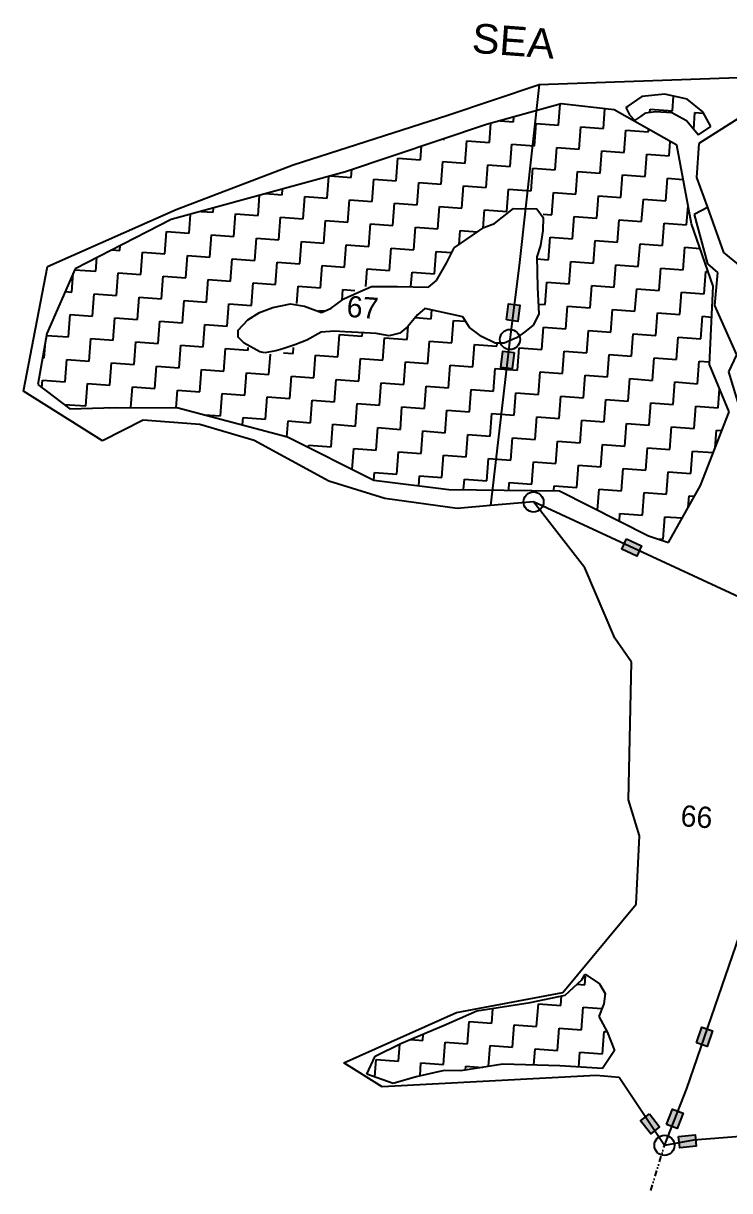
# Model space of a CAD drawing. Header units: metres. Extents: x 317417 to 320594, y 1863773 to 1867597.
# Drawn here: x 317651 to 318246, y 1863843 to 1864827 of the extents above; entities that cross this region are included whole.
import ezdxf

# ---------------------------------------------------------------- set-up
doc = ezdxf.new("R2010")
doc.units = ezdxf.units.M
doc.header["$MEASUREMENT"] = 0
doc.linetypes.add('DIVIDE', pattern=[1.25, 0.5, -0.25, 0, -0.25, 0, -0.25])
for name, color, linetype in [('POLY_HATCH', 12, 'Continuous'), ('POLY_PARCEL', 6, 'Continuous'), ('TEXT_MAPOUT', 7, 'Continuous'), ('TEXT_PARCEL', 7, 'Continuous'), ('V_BOUND_LINE', 7, 'Continuous'), ('V_DIVIDE_LINE', 7, 'DIVIDE')]:
    doc.layers.add(name, color=color, linetype=linetype)
doc.styles.get("Standard").update_dxf_attribs({"font": 'arial.ttf'})
doc.styles.add('TEXT_MAP', font='')
doc.styles.get('TEXT_MAP').set_extended_font_data('Kruti Dev 050')

msp = doc.modelspace()

# ---------------------------------------------------------------- hatches: boundary and pattern name
for points in [[(318068.97, 1864589.78), (318059.45, 1864590.96), (318057.75, 1864577.2), (318067.27, 1864576.02)], [(318052.96, 1864537.21), (318062.49, 1864536.09), (318064.11, 1864549.86), (318054.58, 1864550.98)], [(318167.42, 1864378.15), (318171.46, 1864386.85), (318158.88, 1864392.68), (318154.84, 1864383.98)], [(318231.23, 1863977.81), (318222.16, 1863980.93), (318217.66, 1863967.82), (318226.73, 1863964.7)], [(318206.38, 1863908.53), (318197.39, 1863911.89), (318192.53, 1863898.91), (318201.52, 1863895.55)], [(318179.16, 1863891.17), (318186.68, 1863897.13), (318178.06, 1863908), (318170.55, 1863902.04)], [(318217.39, 1863880.72), (318216.47, 1863890.26), (318202.67, 1863888.93), (318203.59, 1863879.38)]]:
    msp.add_hatch(color=256).paths.add_polyline_path(points)

# ---------------------------------------------------------------- linework, layer by layer
for points in [[(318057.75, 1864577.2), (318059.45, 1864590.96), (318068.97, 1864589.78), (318067.27, 1864576.02)], [(318064.11, 1864549.86), (318062.49, 1864536.09), (318052.96, 1864537.21), (318054.58, 1864550.98)], [(318158.88, 1864392.68), (318171.46, 1864386.85), (318167.42, 1864378.15), (318154.84, 1864383.98)], [(318217.66, 1863967.82), (318222.16, 1863980.93), (318231.23, 1863977.81), (318226.73, 1863964.7)], [(318192.53, 1863898.91), (318197.39, 1863911.89), (318206.38, 1863908.53), (318201.52, 1863895.55)], [(318178.06, 1863908), (318186.68, 1863897.13), (318179.16, 1863891.17), (318170.55, 1863902.04)], [(318202.67, 1863888.93), (318216.47, 1863890.26), (318217.39, 1863880.72), (318203.59, 1863879.38)]]:
    msp.add_lwpolyline(points, close=True)
for centre in [(318060.55, 1864560.74), (318080.42, 1864423.79), (318190.7, 1863881.39)]:
    msp.add_circle(centre, 8.48)
at = {"layer": 'POLY_HATCH'}
for p, q in [((318171.7, 1864765.71), (318158.31, 1864756.34)), ((318190.97, 1864767.5), (318171.7, 1864765.71)), ((318209.78, 1864763.24), (318190.97, 1864767.5)), ((318103.67, 1864759.54), (318040.91, 1864742.06)), ((318148.26, 1864754.33), (318103.67, 1864759.54)), ((318158.31, 1864756.34), (318161.24, 1864750.05)), ((318223.12, 1864752.6), (318209.78, 1864763.24)), ((318201.17, 1864724.46), (318148.26, 1864754.33)), ((318161.24, 1864750.05), (318165.72, 1864745.43)), ((318165.72, 1864745.43), (318170.79, 1864748.63)), ((318170.79, 1864748.63), (318174.96, 1864751.89)), ((318174.96, 1864751.89), (318183.28, 1864753.06)), ((318183.28, 1864753.06), (318196.97, 1864752.04)), ((318196.97, 1864752.04), (318209.17, 1864745.42)), ((318209.17, 1864745.42), (318219.53, 1864733.21)), ((318229.9, 1864740.31), (318223.12, 1864752.6)), ((318040.91, 1864742.06), (317922, 1864702.17)), ((318219.53, 1864733.21), (318229.9, 1864740.31)), ((318213.37, 1864658.38), (318201.17, 1864724.46)), ((317922, 1864702.17), (317775.17, 1864661.82)), ((318054.38, 1864663.87), (318063.63, 1864671.29)), ((318063.63, 1864671.29), (318083.32, 1864670.99)), ((318083.32, 1864670.99), (318088.58, 1864663.65)), ((317775.17, 1864661.82), (317694.16, 1864620.38)), ((318038.65, 1864655.18), (318047.61, 1864658.57)), ((318047.61, 1864658.57), (318054.38, 1864663.87)), ((318088.58, 1864663.65), (318088.34, 1864652.65)), ((318231.63, 1864605.76), (318213.37, 1864658.38)), ((318013.59, 1864637.92), (318038.65, 1864655.18)), ((318088.34, 1864652.65), (318086.25, 1864640.05)), ((318007.46, 1864625.62), (318013.59, 1864637.92)), ((318086.25, 1864640.05), (318083.21, 1864630.43)), ((318083.21, 1864630.43), (318083.63, 1864604.89)), ((317694.16, 1864620.38), (317670.47, 1864565.82)), ((317998.81, 1864610.61), (318007.46, 1864625.62)), ((317991.99, 1864604.74), (317998.81, 1864610.61)), ((317920.51, 1864594.98), (317932.52, 1864600.47)), ((317932.52, 1864600.47), (317943.9, 1864605.42)), ((317943.9, 1864605.42), (317965.95, 1864605.52)), ((317965.95, 1864605.52), (317991.99, 1864604.74)), ((318083.63, 1864604.89), (318084.85, 1864582.2)), ((318228.62, 1864539.55), (318231.63, 1864605.76)), ((317849.48, 1864583.45), (317860.82, 1864587.83)), ((317860.82, 1864587.83), (317875.54, 1864590.79)), ((317875.54, 1864590.79), (317887.57, 1864588.74)), ((317887.57, 1864588.74), (317901.69, 1864583.63)), ((317910.06, 1864587.07), (317920.51, 1864594.98)), ((317839.74, 1864577.22), (317849.48, 1864583.45)), ((317901.69, 1864583.63), (317910.06, 1864587.07)), ((317982.74, 1864581.67), (317974.47, 1864571.85)), ((317988.93, 1864587), (317982.74, 1864581.67)), ((318020.89, 1864579.99), (317988.93, 1864587)), ((318026.59, 1864570.88), (318020.89, 1864579.99)), ((318084.85, 1864582.2), (318080.08, 1864572.7)), ((317831.56, 1864568.55), (317839.74, 1864577.22)), ((317831.7, 1864562.75), (317831.56, 1864568.55)), ((317912.69, 1864567.74), (317901.6, 1864566.83)), ((317921.34, 1864567.1), (317912.69, 1864567.74)), ((317974.47, 1864571.85), (317967.65, 1864565.98)), ((318036.46, 1864563.19), (318026.59, 1864570.88)), ((318080.08, 1864572.7), (318072.69, 1864566.87)), ((317670.47, 1864565.82), (317662.83, 1864522.72)), ((317836.55, 1864557.75), (317831.7, 1864562.75)), ((317849.92, 1864550.38), (317836.55, 1864557.75)), ((317889.51, 1864560.19), (317879.36, 1864556.31)), ((317901.6, 1864566.83), (317889.51, 1864560.19)), ((317938.11, 1864566.44), (317921.34, 1864567.1)), ((317947.91, 1864565.71), (317938.11, 1864566.44)), ((317958.79, 1864563.74), (317947.91, 1864565.71)), ((317967.65, 1864565.98), (317958.79, 1864563.74)), ((318048.23, 1864557.68), (318036.46, 1864563.19)), ((318065.96, 1864562.16), (318055.77, 1864557.7)), ((318072.69, 1864566.87), (318065.96, 1864562.16)), ((317853.92, 1864549.5), (317849.92, 1864550.38)), ((317863.32, 1864551.13), (317853.92, 1864549.5)), ((317869.26, 1864553), (317863.32, 1864551.13)), ((317879.36, 1864556.31), (317869.26, 1864553)), ((318055.77, 1864557.7), (318048.23, 1864557.68)), ((318245.3, 1864499.71), (318228.62, 1864539.55)), ((317662.83, 1864522.72), (317689.83, 1864502.37)), ((317689.83, 1864502.37), (317727.92, 1864503.34)), ((317727.92, 1864503.34), (317781.13, 1864503.18)), ((317781.13, 1864503.18), (317873.08, 1864478.63)), ((318221.04, 1864437.6), (318245.3, 1864499.71)), ((317873.08, 1864478.63), (317945.77, 1864442.23)), ((317945.77, 1864442.23), (318009.18, 1864434.35)), ((318009.18, 1864434.35), (318102.23, 1864433.13)), ((318102.23, 1864433.13), (318177.35, 1864395.28)), ((318194.04, 1864389.61), (318221.04, 1864437.6)), ((318177.35, 1864395.28), (318194.04, 1864389.61)), ((318107.11, 1864008.01), (318120.99, 1864021.03)), ((318120.99, 1864021.03), (318123.83, 1864025.63)), ((318123.83, 1864025.63), (318135.94, 1864017.42)), ((318135.94, 1864017.42), (318140.73, 1864009.36)), ((318077.57, 1864001.93), (318107.11, 1864008.01)), ((318140.73, 1864009.36), (318139.52, 1864000.79)), ((318032.54, 1863994.69), (318077.57, 1864001.93)), ((318139.52, 1864000.79), (318135.45, 1863990.12)), ((318004.46, 1863982.34), (318032.54, 1863994.69)), ((318135.45, 1863990.12), (318142.38, 1863977.1)), ((317969.25, 1863967.44), (318004.46, 1863982.34)), ((317947.06, 1863956.58), (317969.25, 1863967.44)), ((318142.38, 1863977.1), (318148.73, 1863961.43)), ((318148.73, 1863961.43), (318138.55, 1863946.21)), ((317939.97, 1863941.52), (317947.06, 1863956.58)), ((318054.43, 1863949.76), (318019.15, 1863944.11)), ((318102.68, 1863948.29), (318054.43, 1863949.76)), ((318138.55, 1863946.21), (318102.68, 1863948.29)), ((317962.3, 1863933.51), (317939.97, 1863941.52)), ((317981.41, 1863939.21), (317962.3, 1863933.51)), ((318005.12, 1863944.57), (317981.41, 1863939.21)), ((318019.15, 1863944.11), (318005.12, 1863944.57))]:
    msp.add_line(p, q, dxfattribs=at)
at = {"layer": 'POLY_HATCH', "linetype": 'Continuous'}
for p, q in [((318197.48, 1864753.44), (318198.4, 1864765.81)), ((318101.44, 1864741.55), (318102.76, 1864759.29)), ((318139.3, 1864738.73), (318140.52, 1864755.24)), ((318158.32, 1864756.35), (318159.63, 1864756.25)), ((318159.63, 1864756.25), (318159.71, 1864757.32)), ((318178.37, 1864752.37), (318178.55, 1864754.85)), ((318178.55, 1864754.85), (318197.48, 1864753.44)), ((318052.2, 1864745.2), (318063.59, 1864744.36)), ((318063.59, 1864744.36), (318063.9, 1864748.46)), ((318215.37, 1864738.12), (318216.4, 1864752.04)), ((318216.4, 1864752.04), (318223.73, 1864751.49)), ((318043.26, 1864726.84), (318044.47, 1864743.05)), ((318081.11, 1864724.03), (318082.52, 1864742.95)), ((318082.52, 1864742.95), (318101.44, 1864741.55)), ((318118.96, 1864721.21), (318120.37, 1864740.14)), ((318120.37, 1864740.14), (318139.3, 1864738.73)), ((318156.82, 1864718.4), (318158.22, 1864737.33)), ((318158.22, 1864737.33), (318177.15, 1864735.92)), ((318177.15, 1864735.92), (318177.3, 1864737.94)), ((318004.19, 1864729.74), (318005.41, 1864729.65)), ((318005.41, 1864729.65), (318005.45, 1864730.16)), ((318022.93, 1864709.32), (318024.34, 1864728.24)), ((318024.34, 1864728.24), (318043.26, 1864726.84)), ((318060.78, 1864706.51), (318062.19, 1864725.43)), ((318062.19, 1864725.43), (318081.11, 1864724.03)), ((318194.67, 1864715.59), (318195.56, 1864727.63)), ((317985.08, 1864712.13), (317985.93, 1864723.62)), ((318098.63, 1864703.69), (318100.04, 1864722.62)), ((318100.04, 1864722.62), (318118.96, 1864721.21)), ((318136.48, 1864700.88), (318137.89, 1864719.81)), ((318137.89, 1864719.81), (318156.82, 1864718.4)), ((318174.34, 1864698.07), (318175.74, 1864717)), ((318175.74, 1864717), (318194.67, 1864715.59)), ((317964.75, 1864694.61), (317966.15, 1864713.54)), ((317966.15, 1864713.54), (317985.08, 1864712.13)), ((318002.6, 1864691.8), (318004, 1864710.72)), ((318004, 1864710.72), (318022.93, 1864709.32)), ((318040.45, 1864688.99), (318041.86, 1864707.91)), ((318041.86, 1864707.91), (318060.78, 1864706.51)), ((317906.56, 1864679.9), (317907.93, 1864698.3)), ((317909.44, 1864698.72), (317926.9, 1864697.42)), ((317926.9, 1864697.42), (317927.38, 1864703.97)), ((317944.42, 1864677.09), (317945.82, 1864696.02)), ((317945.82, 1864696.02), (317964.75, 1864694.61)), ((318078.3, 1864686.17), (318079.71, 1864705.1)), ((318079.71, 1864705.1), (318098.63, 1864703.69)), ((318116.15, 1864683.36), (318117.56, 1864702.29)), ((318117.56, 1864702.29), (318136.48, 1864700.88)), ((318154, 1864680.55), (318155.41, 1864699.48)), ((318155.41, 1864699.48), (318174.34, 1864698.07)), ((318191.86, 1864677.74), (318193.26, 1864696.67)), ((318193.26, 1864696.67), (318206.48, 1864695.68)), ((317868.71, 1864682.71), (317869.08, 1864687.62)), ((317982.27, 1864674.28), (317983.67, 1864693.2)), ((317983.67, 1864693.2), (318002.6, 1864691.8)), ((318020.12, 1864671.47), (318021.52, 1864690.39)), ((318021.52, 1864690.39), (318040.45, 1864688.99)), ((318057.97, 1864668.65), (318059.38, 1864687.58)), ((318059.38, 1864687.58), (318078.3, 1864686.17)), ((317848.38, 1864665.19), (317849.65, 1864682.29)), ((317854.93, 1864683.74), (317868.71, 1864682.71)), ((317886.23, 1864662.38), (317887.64, 1864681.31)), ((317887.64, 1864681.31), (317906.56, 1864679.9)), ((317924.08, 1864659.57), (317925.49, 1864678.5)), ((317925.49, 1864678.5), (317944.42, 1864677.09)), ((318095.82, 1864665.84), (318097.23, 1864684.77)), ((318097.23, 1864684.77), (318116.15, 1864683.36)), ((318133.67, 1864663.03), (318135.08, 1864681.96)), ((318135.08, 1864681.96), (318154, 1864680.55)), ((318171.52, 1864660.22), (318172.93, 1864679.15)), ((318172.93, 1864679.15), (318191.86, 1864677.74)), ((317790.2, 1864650.48), (317791.37, 1864666.27)), ((317800.42, 1864668.76), (317810.53, 1864668)), ((317810.53, 1864668), (317810.8, 1864671.61)), ((317828.05, 1864647.67), (317829.46, 1864666.6)), ((317829.46, 1864666.6), (317848.38, 1864665.19)), ((317961.94, 1864656.76), (317963.34, 1864675.68)), ((317963.34, 1864675.68), (317982.27, 1864674.28)), ((317999.79, 1864653.95), (318001.19, 1864672.87)), ((318001.19, 1864672.87), (318020.12, 1864671.47)), ((318037.9, 1864654.66), (318039.04, 1864670.06)), ((318039.04, 1864670.06), (318057.97, 1864668.65)), ((318088.64, 1864666.38), (318095.82, 1864665.84)), ((318209.38, 1864657.41), (318210.57, 1864673.52)), ((317865.9, 1864644.86), (317867.31, 1864663.79)), ((317867.31, 1864663.79), (317886.23, 1864662.38)), ((317903.75, 1864642.05), (317905.16, 1864660.98)), ((317905.16, 1864660.98), (317924.08, 1864659.57)), ((317941.6, 1864639.24), (317943.01, 1864658.16)), ((317943.01, 1864658.16), (317961.94, 1864656.76)), ((318113.34, 1864645.51), (318114.75, 1864664.44)), ((318114.75, 1864664.44), (318133.67, 1864663.03)), ((318151.19, 1864642.7), (318152.6, 1864661.63)), ((318152.6, 1864661.63), (318171.52, 1864660.22)), ((318189.04, 1864639.89), (318190.45, 1864658.81)), ((318190.45, 1864658.81), (318209.38, 1864657.41)), ((317769.87, 1864632.96), (317771.27, 1864651.89)), ((317771.27, 1864651.89), (317790.2, 1864650.48)), ((317807.72, 1864630.15), (317809.12, 1864649.08)), ((317809.12, 1864649.08), (317828.05, 1864647.67)), ((317979.46, 1864636.43), (317980.86, 1864655.35)), ((317980.86, 1864655.35), (317999.79, 1864653.95)), ((318017.84, 1864640.85), (318018.71, 1864652.54)), ((318018.71, 1864652.54), (318033.25, 1864651.46)), ((318093.01, 1864627.99), (318094.42, 1864646.92)), ((318094.42, 1864646.92), (318113.34, 1864645.51)), ((317732.02, 1864635.78), (317732.32, 1864639.9)), ((317845.57, 1864627.34), (317846.98, 1864646.27)), ((317846.98, 1864646.27), (317865.9, 1864644.86)), ((317883.42, 1864624.53), (317884.83, 1864643.46)), ((317884.83, 1864643.46), (317903.75, 1864642.05)), ((317921.27, 1864621.72), (317922.68, 1864640.64)), ((317922.68, 1864640.64), (317941.6, 1864639.24)), ((317959.12, 1864618.91), (317960.53, 1864637.83)), ((317960.53, 1864637.83), (317979.46, 1864636.43)), ((318130.86, 1864625.18), (318132.27, 1864644.11)), ((318132.27, 1864644.11), (318151.19, 1864642.7)), ((318168.71, 1864622.37), (318170.12, 1864641.29)), ((318170.12, 1864641.29), (318189.04, 1864639.89)), ((318206.56, 1864619.56), (318207.97, 1864638.48)), ((318207.97, 1864638.48), (318220.6, 1864637.54)), ((317711.68, 1864618.26), (317712.54, 1864629.78)), ((317725.25, 1864636.28), (317732.02, 1864635.78)), ((317749.54, 1864615.44), (317750.94, 1864634.37)), ((317750.94, 1864634.37), (317769.87, 1864632.96)), ((317787.39, 1864612.63), (317788.79, 1864631.56)), ((317788.79, 1864631.56), (317807.72, 1864630.15)), ((317825.24, 1864609.82), (317826.64, 1864628.75)), ((317826.64, 1864628.75), (317845.57, 1864627.34)), ((317996.98, 1864616.09), (317998.38, 1864635.02)), ((317998.38, 1864635.02), (318011.66, 1864634.03)), ((318083.24, 1864628.72), (318093.01, 1864627.99)), ((317693.82, 1864619.58), (317711.68, 1864618.26)), ((317729.2, 1864597.92), (317730.61, 1864616.85)), ((317730.61, 1864616.85), (317749.54, 1864615.44)), ((317863.09, 1864607.01), (317864.5, 1864625.94)), ((317864.5, 1864625.94), (317883.42, 1864624.53)), ((317900.94, 1864604.2), (317902.35, 1864623.12)), ((317902.35, 1864623.12), (317921.27, 1864621.72)), ((317939.09, 1864605.4), (317940.2, 1864620.31)), ((317940.2, 1864620.31), (317959.12, 1864618.91)), ((317977.16, 1864605.57), (317978.05, 1864617.5)), ((317978.05, 1864617.5), (317996.98, 1864616.09)), ((318110.53, 1864607.66), (318111.94, 1864626.59)), ((318111.94, 1864626.59), (318130.86, 1864625.18)), ((318148.38, 1864604.85), (318149.79, 1864623.77)), ((318149.79, 1864623.77), (318168.71, 1864622.37)), ((318186.23, 1864602.04), (318187.64, 1864620.96)), ((318187.64, 1864620.96), (318206.56, 1864619.56)), ((318224.08, 1864599.23), (318225.49, 1864618.15)), ((318225.49, 1864618.15), (318227.38, 1864618.01)), ((317691.35, 1864600.74), (317692.53, 1864616.62)), ((317767.06, 1864595.11), (317768.46, 1864614.04)), ((317768.46, 1864614.04), (317787.39, 1864612.63)), ((317804.91, 1864592.3), (317806.31, 1864611.23)), ((317806.31, 1864611.23), (317825.24, 1864609.82)), ((317842.76, 1864589.49), (317844.16, 1864608.42)), ((317844.16, 1864608.42), (317863.09, 1864607.01)), ((318090.2, 1864590.14), (318091.6, 1864609.07)), ((318091.6, 1864609.07), (318110.53, 1864607.66)), ((317685.81, 1864601.15), (317691.35, 1864600.74)), ((317708.87, 1864580.4), (317710.28, 1864599.33)), ((317710.28, 1864599.33), (317729.2, 1864597.92)), ((317880.94, 1864591.13), (317882.02, 1864605.6)), ((317882.02, 1864605.6), (317900.94, 1864604.2)), ((317919.21, 1864594), (317919.87, 1864602.79)), ((317919.87, 1864602.79), (317929.84, 1864602.05)), ((318128.05, 1864587.33), (318129.46, 1864606.25)), ((318129.46, 1864606.25), (318148.38, 1864604.85)), ((318165.9, 1864584.52), (318167.31, 1864603.44)), ((318167.31, 1864603.44), (318186.23, 1864602.04)), ((318203.75, 1864581.71), (318205.16, 1864600.63)), ((318205.16, 1864600.63), (318224.08, 1864599.23)), ((317746.72, 1864577.59), (317748.13, 1864596.52)), ((317748.13, 1864596.52), (317767.06, 1864595.11)), ((317784.58, 1864574.78), (317785.98, 1864593.71)), ((317785.98, 1864593.71), (317804.91, 1864592.3)), ((317822.43, 1864571.97), (317823.83, 1864590.9)), ((317823.83, 1864590.9), (317842.76, 1864589.49)), ((317861.68, 1864588.08), (317861.99, 1864588.06)), ((317861.68, 1864588), (317861.68, 1864588.08)), ((318084.4, 1864590.57), (318090.2, 1864590.14)), ((318107.72, 1864569.81), (318109.12, 1864588.73)), ((318109.12, 1864588.73), (318128.05, 1864587.33)), ((317688.54, 1864562.88), (317689.95, 1864581.81)), ((317689.95, 1864581.81), (317708.87, 1864580.4)), ((317726.39, 1864560.07), (317727.8, 1864579)), ((317727.8, 1864579), (317746.72, 1864577.59)), ((317899.47, 1864584.43), (317899.54, 1864585.27)), ((317899.54, 1864585.27), (317904.75, 1864584.89)), ((317980.7, 1864579.24), (317994.16, 1864578.24)), ((317994.16, 1864578.24), (317994.72, 1864585.73)), ((318145.57, 1864567), (318146.98, 1864585.92)), ((318146.98, 1864585.92), (318165.9, 1864584.52)), ((318183.42, 1864564.19), (318184.83, 1864583.11)), ((318184.83, 1864583.11), (318203.75, 1864581.71)), ((318221.27, 1864561.37), (318222.68, 1864580.3)), ((318222.68, 1864580.3), (318230.45, 1864579.72)), ((317764.24, 1864557.26), (317765.65, 1864576.19)), ((317765.65, 1864576.19), (317784.58, 1864574.78)), ((317802.1, 1864554.45), (317803.5, 1864573.38)), ((317803.5, 1864573.38), (317822.43, 1864571.97)), ((317973.83, 1864560.72), (317974.68, 1864572.1)), ((318011.68, 1864557.91), (318013.09, 1864576.84)), ((318013.09, 1864576.84), (318023.34, 1864576.08)), ((318087.39, 1864552.29), (318088.79, 1864571.21)), ((318088.79, 1864571.21), (318107.72, 1864569.81)), ((318125.24, 1864549.48), (318126.64, 1864568.4)), ((318126.64, 1864568.4), (318145.57, 1864567)), ((317668.21, 1864545.37), (317669.2, 1864558.63)), ((317670.19, 1864564.25), (317688.54, 1864562.88)), ((317706.06, 1864542.55), (317707.47, 1864561.48)), ((317707.47, 1864561.48), (317726.39, 1864560.07)), ((317743.91, 1864539.74), (317745.32, 1864558.67)), ((317745.32, 1864558.67), (317764.24, 1864557.26)), ((317915.65, 1864546.02), (317917.06, 1864564.94)), ((317917.06, 1864564.94), (317935.98, 1864563.54)), ((317935.98, 1864563.54), (317936.2, 1864566.51)), ((317953.5, 1864543.2), (317954.91, 1864562.13)), ((317954.91, 1864562.13), (317973.83, 1864560.72)), ((317991.35, 1864540.39), (317992.76, 1864559.32)), ((317992.76, 1864559.32), (318011.68, 1864557.91)), ((318163.09, 1864546.67), (318164.49, 1864565.59)), ((318164.49, 1864565.59), (318183.42, 1864564.19)), ((318200.94, 1864543.85), (318202.35, 1864562.78)), ((318202.35, 1864562.78), (318221.27, 1864561.37)), ((317781.76, 1864536.93), (317783.17, 1864555.86)), ((317783.17, 1864555.86), (317802.1, 1864554.45)), ((317819.62, 1864534.12), (317821.02, 1864553.04)), ((317821.02, 1864553.04), (317839.95, 1864551.64)), ((317839.95, 1864551.64), (317840.13, 1864554.07)), ((317857.47, 1864531.31), (317858.74, 1864548.45)), ((317869.87, 1864549.42), (317877.8, 1864548.83)), ((317877.8, 1864548.83), (317878.18, 1864553.97)), ((318029.2, 1864537.58), (318030.61, 1864556.51)), ((318030.61, 1864556.51), (318049.54, 1864555.1)), ((318049.54, 1864555.1), (318049.68, 1864557)), ((318067.05, 1864534.77), (318068.46, 1864553.69)), ((318068.46, 1864553.69), (318087.39, 1864552.29)), ((318104.91, 1864531.96), (318106.31, 1864550.88)), ((318106.31, 1864550.88), (318125.24, 1864549.48)), ((318142.76, 1864529.15), (318144.16, 1864548.07)), ((318144.16, 1864548.07), (318163.09, 1864546.67)), ((317666.86, 1864545.47), (317668.21, 1864545.37)), ((317685.73, 1864525.03), (317687.14, 1864543.96)), ((317687.14, 1864543.96), (317706.06, 1864542.55)), ((317723.58, 1864522.22), (317724.99, 1864541.15)), ((317724.99, 1864541.15), (317743.91, 1864539.74)), ((317761.43, 1864519.41), (317762.84, 1864538.34)), ((317762.84, 1864538.34), (317781.76, 1864536.93)), ((317895.32, 1864528.5), (317896.72, 1864547.42)), ((317896.72, 1864547.42), (317915.65, 1864546.02)), ((317933.17, 1864525.68), (317934.58, 1864544.61)), ((317934.58, 1864544.61), (317953.5, 1864543.2)), ((317971.02, 1864522.87), (317972.43, 1864541.8)), ((317972.43, 1864541.8), (317991.35, 1864540.39)), ((318008.87, 1864520.06), (318010.28, 1864538.99)), ((318010.28, 1864538.99), (318029.2, 1864537.58)), ((318180.61, 1864526.33), (318182.01, 1864545.26)), ((318182.01, 1864545.26), (318200.94, 1864543.85)), ((318218.46, 1864523.52), (318219.87, 1864542.45)), ((318219.87, 1864542.45), (318228.72, 1864541.79)), ((317799.28, 1864516.6), (317800.69, 1864535.52)), ((317800.69, 1864535.52), (317819.62, 1864534.12)), ((317837.13, 1864513.79), (317838.54, 1864532.71)), ((317838.54, 1864532.71), (317857.47, 1864531.31)), ((317874.99, 1864510.98), (317876.39, 1864529.9)), ((317876.39, 1864529.9), (317895.32, 1864528.5)), ((318046.72, 1864517.25), (318048.13, 1864536.17)), ((318048.13, 1864536.17), (318067.05, 1864534.77)), ((318084.57, 1864514.44), (318085.98, 1864533.36)), ((318085.98, 1864533.36), (318104.91, 1864531.96)), ((318122.43, 1864511.63), (318123.83, 1864530.55)), ((318123.83, 1864530.55), (318142.76, 1864529.15)), ((317666.33, 1864520.09), (317666.8, 1864526.44)), ((317666.8, 1864526.44), (317685.73, 1864525.03)), ((317703.25, 1864504.7), (317704.66, 1864523.63)), ((317704.66, 1864523.63), (317723.58, 1864522.22)), ((317741.21, 1864503.3), (317742.51, 1864520.82)), ((317742.51, 1864520.82), (317761.43, 1864519.41)), ((317912.84, 1864508.16), (317914.24, 1864527.09)), ((317914.24, 1864527.09), (317933.17, 1864525.68)), ((317950.69, 1864505.35), (317952.09, 1864524.28)), ((317952.09, 1864524.28), (317971.02, 1864522.87)), ((317988.54, 1864502.54), (317989.95, 1864521.47)), ((317989.95, 1864521.47), (318008.87, 1864520.06)), ((318026.39, 1864499.73), (318027.8, 1864518.65)), ((318027.8, 1864518.65), (318046.72, 1864517.25)), ((318160.28, 1864508.81), (318161.68, 1864527.74)), ((318161.68, 1864527.74), (318180.61, 1864526.33)), ((318198.13, 1864506), (318199.53, 1864524.93)), ((318199.53, 1864524.93), (318218.46, 1864523.52)), ((318235.98, 1864503.19), (318237.16, 1864519.13)), ((317779.26, 1864503.18), (317780.36, 1864518)), ((317780.36, 1864518), (317799.28, 1864516.6)), ((317816.8, 1864496.27), (317818.21, 1864515.19)), ((317818.21, 1864515.19), (317837.13, 1864513.79)), ((317854.65, 1864493.46), (317856.06, 1864512.38)), ((317856.06, 1864512.38), (317874.99, 1864510.98)), ((317892.51, 1864490.64), (317893.91, 1864509.57)), ((317893.91, 1864509.57), (317912.84, 1864508.16)), ((318064.24, 1864496.92), (318065.65, 1864515.84)), ((318065.65, 1864515.84), (318084.57, 1864514.44)), ((318102.09, 1864494.11), (318103.5, 1864513.03)), ((318103.5, 1864513.03), (318122.43, 1864511.63)), ((318139.95, 1864491.29), (318141.35, 1864510.22)), ((318141.35, 1864510.22), (318160.28, 1864508.81)), ((317684.93, 1864506.06), (317703.25, 1864504.7)), ((317722.17, 1864503.19), (317722.18, 1864503.3)), ((317722.18, 1864503.3), (317723.25, 1864503.22)), ((317930.36, 1864487.83), (317931.76, 1864506.76)), ((317931.76, 1864506.76), (317950.69, 1864505.35)), ((317968.21, 1864485.02), (317969.61, 1864503.95)), ((317969.61, 1864503.95), (317988.54, 1864502.54)), ((318006.06, 1864482.21), (318007.47, 1864501.14)), ((318007.47, 1864501.14), (318026.39, 1864499.73)), ((318177.8, 1864488.48), (318179.2, 1864507.41)), ((318179.2, 1864507.41), (318198.13, 1864506)), ((318215.65, 1864485.67), (318217.05, 1864504.6)), ((318217.05, 1864504.6), (318235.98, 1864503.19)), ((317803.25, 1864497.27), (317816.8, 1864496.27)), ((317835.27, 1864488.72), (317835.73, 1864494.86)), ((317835.73, 1864494.86), (317854.65, 1864493.46)), ((317872.59, 1864478.76), (317873.58, 1864492.05)), ((317873.58, 1864492.05), (317892.51, 1864490.64)), ((317910.03, 1864470.31), (317911.43, 1864489.24)), ((317911.43, 1864489.24), (317930.36, 1864487.83)), ((318043.91, 1864479.4), (318045.32, 1864498.32)), ((318045.32, 1864498.32), (318064.24, 1864496.92)), ((318081.76, 1864476.59), (318083.17, 1864495.51)), ((318083.17, 1864495.51), (318102.09, 1864494.11)), ((318119.61, 1864473.77), (318121.02, 1864492.7)), ((318121.02, 1864492.7), (318139.95, 1864491.29)), ((318157.47, 1864470.96), (318158.87, 1864489.89)), ((318158.87, 1864489.89), (318177.8, 1864488.48)), ((317947.88, 1864467.5), (317949.28, 1864486.43)), ((317949.28, 1864486.43), (317968.21, 1864485.02)), ((317985.73, 1864464.69), (317987.13, 1864483.62)), ((317987.13, 1864483.62), (318006.06, 1864482.21)), ((318023.58, 1864461.88), (318024.99, 1864480.8)), ((318024.99, 1864480.8), (318043.91, 1864479.4)), ((318195.32, 1864468.15), (318196.72, 1864487.08)), ((318196.72, 1864487.08), (318215.65, 1864485.67)), ((318233.47, 1864469.42), (318234.57, 1864484.27)), ((318234.57, 1864484.27), (318239.14, 1864483.93)), ((317890.95, 1864469.68), (317891.1, 1864471.72)), ((317891.1, 1864471.72), (317910.03, 1864470.31)), ((318061.43, 1864459.07), (318062.84, 1864477.99)), ((318062.84, 1864477.99), (318081.76, 1864476.59)), ((318099.28, 1864456.25), (318100.69, 1864475.18)), ((318100.69, 1864475.18), (318119.61, 1864473.77)), ((318137.13, 1864453.44), (318138.54, 1864472.37)), ((318138.54, 1864472.37), (318157.47, 1864470.96)), ((318174.99, 1864450.63), (318176.39, 1864469.56)), ((318176.39, 1864469.56), (318195.32, 1864468.15)), ((317927.64, 1864451.3), (317928.95, 1864468.91)), ((317928.95, 1864468.91), (317947.88, 1864467.5)), ((317965.4, 1864447.17), (317966.8, 1864466.1)), ((317966.8, 1864466.1), (317985.73, 1864464.69)), ((318003.25, 1864444.36), (318004.65, 1864463.28)), ((318004.65, 1864463.28), (318023.58, 1864461.88)), ((318041.1, 1864441.55), (318042.51, 1864460.47)), ((318042.51, 1864460.47), (318061.43, 1864459.07)), ((318212.84, 1864447.82), (318214.24, 1864466.75)), ((318214.24, 1864466.75), (318231.91, 1864465.43)), ((318078.95, 1864438.73), (318080.36, 1864457.66)), ((318080.36, 1864457.66), (318099.28, 1864456.25)), ((318116.8, 1864435.92), (318118.21, 1864454.85)), ((318118.21, 1864454.85), (318137.13, 1864453.44)), ((318154.65, 1864433.11), (318156.06, 1864452.04)), ((318156.06, 1864452.04), (318174.99, 1864450.63)), ((317946, 1864442.2), (317946.47, 1864448.58)), ((317946.47, 1864448.58), (317965.4, 1864447.17)), ((317983.71, 1864437.51), (317984.32, 1864445.76)), ((317984.32, 1864445.76), (318003.25, 1864444.36)), ((318021.52, 1864434.19), (318022.17, 1864442.95)), ((318022.17, 1864442.95), (318041.1, 1864441.55)), ((318059.55, 1864433.69), (318060.03, 1864440.14)), ((318060.03, 1864440.14), (318078.95, 1864438.73)), ((318192.51, 1864430.3), (318193.91, 1864449.23)), ((318193.91, 1864449.23), (318212.84, 1864447.82)), ((318097.57, 1864433.2), (318097.88, 1864437.33)), ((318097.88, 1864437.33), (318116.8, 1864435.92)), ((318134.42, 1864416.91), (318135.73, 1864434.52)), ((318135.73, 1864434.52), (318154.65, 1864433.11)), ((318172.17, 1864412.78), (318173.58, 1864431.71)), ((318173.58, 1864431.71), (318192.51, 1864430.3)), ((318210.71, 1864419.25), (318211.43, 1864428.89)), ((318211.43, 1864428.89), (318215.96, 1864428.56)), ((318152.76, 1864407.67), (318153.25, 1864414.19)), ((318153.25, 1864414.19), (318172.17, 1864412.78)), ((318189.69, 1864392.45), (318191.1, 1864411.37)), ((318191.1, 1864411.37), (318205.67, 1864410.29)), ((318184.57, 1864392.83), (318189.69, 1864392.45)), ((318116.96, 1864017.25), (318123.73, 1864016.75)), ((318123.73, 1864016.75), (318124.27, 1864024.11)), ((318103.4, 1863999.23), (318104, 1864007.37)), ((318045.21, 1863984.52), (318046.13, 1863996.88)), ((318083.06, 1863981.71), (318084.47, 1864000.63)), ((318084.47, 1864000.63), (318103.4, 1863999.23)), ((318120.92, 1863978.89), (318122.32, 1863997.82)), ((318122.32, 1863997.82), (318137.94, 1863996.66)), ((318024.88, 1863967), (318026.29, 1863985.92)), ((318026.29, 1863985.92), (318045.21, 1863984.52)), ((318062.73, 1863964.19), (318064.14, 1863983.11)), ((318064.14, 1863983.11), (318083.06, 1863981.71)), ((318100.58, 1863961.37), (318101.99, 1863980.3)), ((318101.99, 1863980.3), (318120.92, 1863978.89)), ((318138.44, 1863958.56), (318139.84, 1863977.49)), ((318139.84, 1863977.49), (318142.27, 1863977.31)), ((317976.66, 1863970.58), (317987.03, 1863969.81)), ((317987.03, 1863969.81), (317987.43, 1863975.13)), ((318004.55, 1863949.48), (318005.96, 1863968.4)), ((318005.96, 1863968.4), (318024.88, 1863967)), ((317966.7, 1863952.29), (317967.77, 1863966.72)), ((318042.49, 1863947.85), (318043.81, 1863965.59)), ((318043.81, 1863965.59), (318062.73, 1863964.19)), ((318080.63, 1863948.96), (318081.66, 1863962.78)), ((318081.66, 1863962.78), (318100.58, 1863961.37)), ((318118.57, 1863947.37), (318119.51, 1863959.97)), ((318119.51, 1863959.97), (318138.44, 1863958.56)), ((317946.69, 1863939.11), (317947.77, 1863953.7)), ((317947.77, 1863953.7), (317966.7, 1863952.29)), ((317984.83, 1863940.23), (317985.62, 1863950.88)), ((317985.62, 1863950.88), (318004.55, 1863949.48)), ((318023.23, 1863944.76), (318023.48, 1863948.07)), ((318023.48, 1863948.07), (318037.43, 1863947.04))]:
    msp.add_line(p, q, dxfattribs=at)
at = {"layer": 'POLY_PARCEL'}
for p, q in [((318085.03, 1864775.7), (318068.27, 1864623.23)), ((318226.94, 1864671.98), (318215.74, 1864666.26)), ((318215.74, 1864666.26), (318227.09, 1864624.63)), ((318068.27, 1864623.23), (318060.55, 1864560.74)), ((318227.09, 1864624.63), (318235.28, 1864617.12)), ((318235.28, 1864617.12), (318232.77, 1864589.54)), ((318232.77, 1864589.54), (318251.33, 1864547.83)), ((318060.55, 1864560.74), (318044.13, 1864420.7)), ((318251.33, 1864547.83), (318244.58, 1864533.46)), ((318244.58, 1864533.46), (318261.24, 1864478.69)), ((318321.16, 1864312.12), (318080.42, 1864423.79)), ((318209.53, 1863929.41), (318268.78, 1864101.81)), ((318190.7, 1863881.39), (318209.53, 1863929.41))]:
    msp.add_line(p, q, dxfattribs=at)
at = {"layer": 'V_BOUND_LINE'}
for p, q in [((318008.27, 1864750.01), (318085.03, 1864775.7)), ((318085.03, 1864775.7), (318269.16, 1864782.35)), ((317877.83, 1864707.98), (318008.27, 1864750.01)), ((318264.11, 1864754.04), (318219.74, 1864725.95)), ((318219.74, 1864725.95), (318217.84, 1864697.4)), ((317779.38, 1864670.35), (317877.83, 1864707.98)), ((318217.84, 1864697.4), (318226.94, 1864671.98)), ((317671.1, 1864622.16), (317779.38, 1864670.35)), ((318226.94, 1864671.98), (318240.5, 1864634.06)), ((318240.5, 1864634.06), (318290.98, 1864592.15)), ((317650.63, 1864517.07), (317671.1, 1864622.16)), ((317717.4, 1864475.3), (317650.63, 1864517.07)), ((317751.5, 1864492.87), (317717.4, 1864475.3)), ((317799.39, 1864489.09), (317751.5, 1864492.87)), ((317845.19, 1864475.52), (317799.39, 1864489.09)), ((317908, 1864441.27), (317845.19, 1864475.52)), ((317955.09, 1864426.7), (317908, 1864441.27)), ((318016.2, 1864418.32), (317955.09, 1864426.7)), ((318044.13, 1864420.7), (318016.2, 1864418.32)), ((318080.42, 1864423.79), (318044.13, 1864420.7)), ((318123.75, 1864368.33), (318080.42, 1864423.79)), ((318148.96, 1864308.86), (318123.75, 1864368.33)), ((318163.06, 1864288.62), (318148.96, 1864308.86)), ((318160.33, 1864172.73), (318163.06, 1864288.62)), ((318169.61, 1864142.46), (318160.33, 1864172.73)), ((318166.9, 1864084.62), (318169.61, 1864142.46)), ((318105.08, 1864010.39), (318166.9, 1864084.62)), ((318015.39, 1863993.33), (318105.08, 1864010.39)), ((317920.65, 1863950.91), (318015.39, 1863993.33)), ((317952.84, 1863930.68), (317920.65, 1863950.91)), ((318133.11, 1863940.32), (317952.84, 1863930.68)), ((318152.66, 1863938.64), (318133.11, 1863940.32)), ((318190.7, 1863881.39), (318152.66, 1863938.64)), ((318345.36, 1863896.33), (318215.2, 1863885.74)), ((318215.2, 1863885.74), (318190.7, 1863881.39))]:
    msp.add_line(p, q, dxfattribs=at)
at = {"layer": 'V_DIVIDE_LINE', "ltscale": 10}
msp.add_line((318179.15, 1863843.2), (318190.7, 1863881.39), dxfattribs=at)

# ---------------------------------------------------------------- texts
at = {"layer": 'TEXT_MAPOUT'}
msp.add_text('SEA', height=24.905, rotation=355.75189, dxfattribs=at).set_placement((318027.88, 1864802.63))
at = {"layer": 'TEXT_PARCEL', "style": 'TEXT_MAP'}
for s, p in [('67', (317922.51, 1864579.9)), ('66', (318203.85, 1864150.53))]:
    msp.add_text(s, height=17.932, rotation=355.75189, dxfattribs=at).set_placement(p)

doc.saveas('drawing.dxf')
